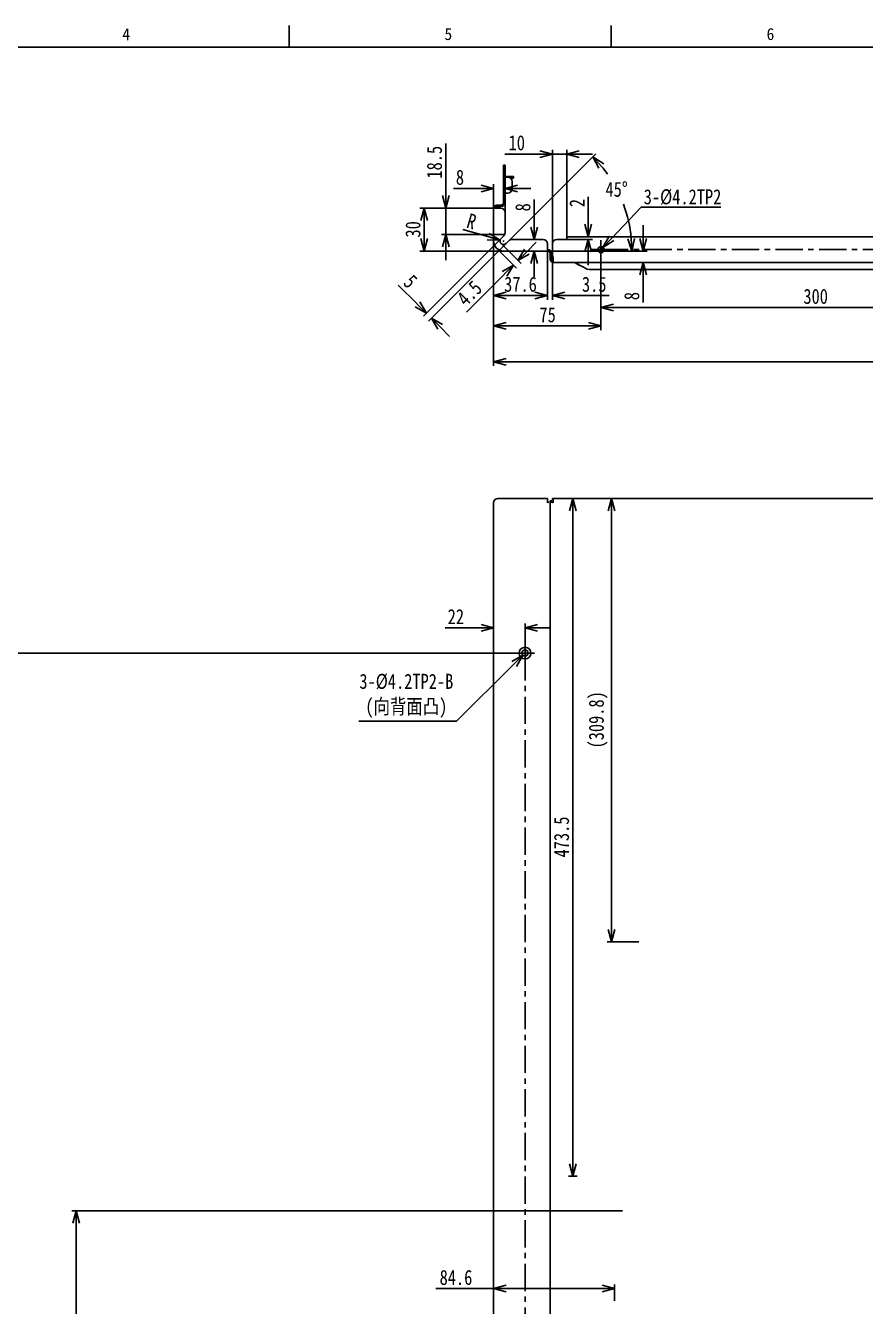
# Model space of a CAD drawing. Header units: millimetres. Extents: x -20 to 1169, y -20 to 821.
# Drawn here: x 213.1 to 408.7, y 507.7 to 806 of the extents above; entities that cross this region are included whole.
import ezdxf

# ---------------------------------------------------------------- set-up
doc = ezdxf.new("R2010")
doc.units = ezdxf.units.MM
doc.header["$LTSCALE"] = 0.2
doc.linetypes.add('CENTER', pattern=[50.8, 31.75, -6.35, 6.35, -6.35])
doc.layers.get('0').update_dxf_attribs({"color": 2})
for name, color, linetype in [('DRIVEN_DIMS', 7, 'Continuous'), ('H7A03856A_DXF_AXIS', 7, 'Continuous'), ('H7A03856A_DXF_CONTINUOUS_LINE', 7, 'Continuous'), ('H7A03856DIM', 7, 'Continuous')]:
    doc.layers.add(name, color=color, linetype=linetype)
doc.styles.add('HANKAKU', font='')
doc.styles.get("Standard").update_dxf_attribs({"font": '', "width": 0.8})
doc.styles.get('HANKAKU').set_extended_font_data('SimSun')
doc.styles.get('Standard').set_extended_font_data('SimSun')
doc.dimstyles.new('DIMSTYLE_1', dxfattribs={"dimtxt": 3.5, "dimasz": 3, "dimexe": 1, "dimexo": 0, "dimgap": 0.875, "dimtad": 1, "dimdec": 1, "dimlfac": 3, "dimdsep": 46, "dimtxsty": 'Standard', "dimblk": 'OPEN', "dimblk1": 'OPEN', "dimblk2": 'OPEN', "dimcen": 0.09, "dimadec": 0, "dimazin": 0, "dimtp": 0.1, "dimtm": 0.1, "dimtfac": 1, "dimtdec": 1, "dimtofl": 0, "dimtmove": 0, "dimatfit": 3, "dimldrblk": 'OPEN', "dimfxl": 1, "dimtolj": 1, "dimarcsym": 0})
doc.dimstyles.new('DIMSTYLE_10', dxfattribs={"dimtxt": 3.5, "dimasz": 3, "dimexe": 1, "dimexo": 0, "dimtad": 1, "dimdec": 1, "dimlfac": 3, "dimdsep": 46, "dimtxsty": 'Standard', "dimblk": 'OPEN', "dimblk1": 'OPEN', "dimblk2": 'OPEN', "dimcen": 0.09, "dimadec": 0, "dimazin": 0, "dimtp": 0.1, "dimtm": 0.1, "dimtfac": 1, "dimtdec": 1, "dimtofl": 0, "dimtmove": 0, "dimatfit": 3, "dimldrblk": 'OPEN', "dimfxl": 1, "dimtolj": 1, "dimarcsym": 0})
doc.dimstyles.new('DIMSTYLE_17', dxfattribs={"dimtxt": 3.5, "dimasz": 3, "dimexe": 1, "dimexo": 0, "dimgap": 0.875, "dimtad": 1, "dimdec": 3, "dimlfac": 3, "dimdsep": 46, "dimtxsty": 'Standard', "dimblk": 'OPEN', "dimblk1": 'OPEN', "dimblk2": 'OPEN', "dimcen": 0.09, "dimadec": 0, "dimazin": 0, "dimtp": 0.01, "dimtm": 0.01, "dimtfac": 1, "dimtdec": 3, "dimtofl": 0, "dimtmove": 0, "dimatfit": 3, "dimldrblk": 'OPEN', "dimfxl": 1, "dimtolj": 1, "dimarcsym": 0})
doc.dimstyles.new('DIMSTYLE_19', dxfattribs={"dimtxt": 3.5, "dimasz": 3, "dimexe": 1, "dimexo": 0, "dimtad": 1, "dimdec": 3, "dimlfac": 3, "dimdsep": 46, "dimtxsty": 'Standard', "dimblk": 'OPEN', "dimblk1": 'OPEN', "dimblk2": 'OPEN', "dimcen": 0.09, "dimadec": 0, "dimazin": 0, "dimtp": 0.01, "dimtm": 0.01, "dimtfac": 1, "dimtdec": 3, "dimtofl": 0, "dimtmove": 0, "dimatfit": 2, "dimldrblk": 'OPEN', "dimfxl": 1, "dimtolj": 1, "dimarcsym": 0})
doc.dimstyles.new('DIMSTYLE_2', dxfattribs={"dimtxt": 3.5, "dimasz": 3, "dimexe": 1, "dimexo": 0, "dimgap": 0.875, "dimtad": 1, "dimdec": 1, "dimlfac": 3, "dimdsep": 46, "dimtxsty": 'Standard', "dimblk": 'OPEN', "dimblk1": 'OPEN', "dimblk2": 'OPEN', "dimcen": 0.09, "dimadec": 0, "dimazin": 0, "dimtp": 1e-10, "dimtm": 1e-10, "dimtfac": 1, "dimtdec": 1, "dimtofl": 0, "dimtmove": 0, "dimatfit": 3, "dimldrblk": 'OPEN', "dimfxl": 1, "dimtolj": 1, "dimarcsym": 0})
doc.dimstyles.new('DIMSTYLE_23', dxfattribs={"dimtxt": 3.5, "dimasz": 3, "dimexe": 1, "dimexo": 0, "dimgap": 0.875, "dimtad": 1, "dimdec": 1, "dimlfac": 3, "dimdsep": 46, "dimtxsty": 'Standard', "dimblk": 'OPEN', "dimblk1": 'OPEN', "dimblk2": 'OPEN', "dimcen": 0.09, "dimadec": 0, "dimazin": 0, "dimtol": 1, "dimtp": 0.5, "dimtm": 0.5, "dimtfac": 1, "dimtdec": 1, "dimtofl": 0, "dimtmove": 0, "dimatfit": 3, "dimldrblk": 'OPEN', "dimfxl": 1, "dimtolj": 1, "dimarcsym": 0})
doc.dimstyles.new('DIMSTYLE_25', dxfattribs={"dimtxt": 3.5, "dimasz": 3, "dimexe": 1, "dimexo": 0, "dimgap": 1.75, "dimtad": 0, "dimtih": 1, "dimtoh": 1, "dimdec": 1, "dimlfac": 3, "dimdsep": 46, "dimtxsty": 'Standard', "dimblk": 'OPEN', "dimblk1": 'OPEN', "dimblk2": 'OPEN', "dimcen": 0.09, "dimadec": 0, "dimazin": 0, "dimtp": 0.5, "dimtm": 0.5, "dimtfac": 1, "dimtdec": 1, "dimtofl": 0, "dimtmove": 0, "dimatfit": 3, "dimldrblk": 'OPEN', "dimfxl": 1, "dimtolj": 1, "dimarcsym": 0})
doc.dimstyles.new('DIMSTYLE_4', dxfattribs={"dimtxt": 3.5, "dimasz": 3, "dimexe": 1, "dimexo": 0, "dimtad": 1, "dimdec": 1, "dimlfac": 3, "dimdsep": 46, "dimtxsty": 'Standard', "dimblk": 'OPEN', "dimblk1": 'OPEN', "dimblk2": 'OPEN', "dimcen": 0.09, "dimadec": 0, "dimazin": 0, "dimtp": 0.1, "dimtm": 0.1, "dimtfac": 1, "dimtdec": 1, "dimtofl": 0, "dimtmove": 0, "dimatfit": 2, "dimldrblk": 'OPEN', "dimfxl": 1, "dimtolj": 1, "dimarcsym": 0})
doc.dimstyles.new('DIMSTYLE_5', dxfattribs={"dimtxt": 3.5, "dimasz": 3, "dimexe": 1, "dimexo": 0, "dimgap": 0.875, "dimtad": 1, "dimdec": 1, "dimlfac": 3, "dimdsep": 46, "dimtxsty": 'Standard', "dimblk": 'OPEN', "dimblk1": 'OPEN', "dimblk2": 'OPEN', "dimcen": 0.09, "dimadec": 0, "dimazin": 0, "dimtp": 0.01, "dimtm": 0.01, "dimtfac": 1, "dimtdec": 1, "dimtofl": 0, "dimtmove": 0, "dimatfit": 3, "dimldrblk": 'OPEN', "dimfxl": 1, "dimtolj": 1, "dimarcsym": 0})

# ---------------------------------------------------------------- blocks, each defined once
blk = doc.blocks.new('_OPEN')
at = {"color": 0}
for p, q in [((0, 0), (-1, 0)), ((-0.966, 0.259), (0, 0)), ((0, 0), (-0.966, -0.259))]:
    blk.add_line(p, q, dxfattribs=at)
blk = doc.blocks.new('*D40')
at = {"layer": 'Defpoints', "color": 0, "transparency": 16777216}
for p in [(189.17, 659.85), (327.23, 659.85), (327.23, 423.35)]:
    blk.add_point(p, dxfattribs=at)
at = {"layer": 'H7A03856DIM', "color": 0, "lineweight": -2, "transparency": 16777216}
for p, q in [((327.23, 659.85), (188.17, 659.85)), ((189.17, 426.35), (189.17, 656.85)), ((327.23, 423.35), (188.17, 423.35))]:
    blk.add_line(p, q, dxfattribs=at)
at = {"layer": 'H7A03856DIM', "color": 0, "lineweight": -2, "transparency": 16777216, "xscale": 3, "yscale": 3, "zscale": 3}
for p, rotation in [((189.17, 659.85), 90), ((189.17, 423.35), 270)]:
    blk.add_blockref('_OPEN', p, dxfattribs=dict(at, rotation=rotation))
at = {"layer": 'H7A03856DIM', "color": 0, "transparency": 16777216, "insert": (184.54, 541.6), "char_height": 3.5, "attachment_point": 2, "rotation": 90}
blk.add_mtext('\\A1;709.5%%P0.5', dxfattribs=at)
blk = doc.blocks.new('*D43')
at = {"layer": 'Defpoints', "color": 0, "transparency": 16777216}
for p in [(322.09, 694.85), (322.09, 665.72), (329.43, 662.05)]:
    blk.add_point(p, dxfattribs=at)
at = {"layer": 'H7A03856DIM', "color": 0, "lineweight": -2, "transparency": 16777216}
for p, q in [((322.09, 694.85), (322.09, 664.72)), ((319.09, 665.72), (310.81, 665.72)), ((329.43, 662.05), (329.43, 666.72)), ((332.43, 665.72), (335.43, 665.72))]:
    blk.add_line(p, q, dxfattribs=at)
at = {"layer": 'H7A03856DIM', "color": 0, "lineweight": -2, "transparency": 16777216, "xscale": 3, "yscale": 3, "zscale": 3}
blk.add_blockref('_OPEN', (322.09, 665.72), dxfattribs=at)
at = {"layer": 'H7A03856DIM', "color": 0, "lineweight": -2, "transparency": 16777216, "xscale": 3, "yscale": 3, "zscale": 3, "rotation": 180}
blk.add_blockref('_OPEN', (329.43, 665.72), dxfattribs=at)
at = {"layer": 'H7A03856DIM', "color": 0, "transparency": 16777216, "insert": (315.22, 670.1), "char_height": 3.5, "attachment_point": 3}
blk.add_mtext('\\A1;22', dxfattribs=at)
blk = doc.blocks.new('*D48')
at = {"layer": 'Defpoints', "color": 0, "transparency": 16777216}
for p in [(328.93, 659.35), (329.92, 660.34)]:
    blk.add_point(p, dxfattribs=at)
at = {"layer": 'H7A03856DIM', "color": 0, "lineweight": -2, "transparency": 16777216}
for p, q in [((329.34, 659.85), (329.52, 659.85)), ((329.43, 659.76), (329.43, 659.94)), ((326.8, 657.24), (313.43, 643.97)), ((313.43, 643.97), (290.75, 643.97))]:
    blk.add_line(p, q, dxfattribs=at)
at = {"layer": 'H7A03856DIM', "color": 0, "lineweight": -2, "transparency": 16777216, "xscale": 3, "yscale": 3, "zscale": 3, "rotation": 44.77973086409012}
blk.add_blockref('_OPEN', (328.93, 659.35), dxfattribs=at)
at = {"layer": 'H7A03856DIM', "color": 0, "transparency": 16777216, "insert": (301.78, 655.02), "char_height": 3.5, "attachment_point": 2}
blk.add_mtext('\\A1;3-%%c4.2TP2-B\\P(向背面凸)', dxfattribs=at)
blk = doc.blocks.new('*D87')
at = {"layer": 'Defpoints', "color": 0, "transparency": 16777216}
for p in [(347.09, 751.63), (447.09, 751.63), (347.09, 740.32)]:
    blk.add_point(p, dxfattribs=at)
at = {"layer": 'H7A03856DIM', "color": 0, "lineweight": -2, "transparency": 16777216}
for p, q in [((347.09, 751.63), (347.09, 739.32)), ((447.09, 751.63), (447.09, 739.32)), ((444.09, 740.32), (350.09, 740.32))]:
    blk.add_line(p, q, dxfattribs=at)
at = {"layer": 'H7A03856DIM', "color": 0, "lineweight": -2, "transparency": 16777216, "xscale": 3, "yscale": 3, "zscale": 3, "rotation": 180}
blk.add_blockref('_OPEN', (347.09, 740.32), dxfattribs=at)
at = {"layer": 'H7A03856DIM', "color": 0, "lineweight": -2, "transparency": 16777216, "xscale": 3, "yscale": 3, "zscale": 3}
blk.add_blockref('_OPEN', (447.09, 740.32), dxfattribs=at)
at = {"layer": 'H7A03856DIM', "color": 0, "transparency": 16777216, "insert": (397.09, 744.69), "char_height": 3.5, "attachment_point": 2}
blk.add_mtext('\\A1;300', dxfattribs=at)
blk = doc.blocks.new('*D88')
at = {"layer": 'Defpoints', "color": 0, "transparency": 16777216}
for p in [(322.09, 757.08), (347.09, 751.63), (347.09, 736.04)]:
    blk.add_point(p, dxfattribs=at)
at = {"layer": 'H7A03856DIM', "color": 0, "lineweight": -2, "transparency": 16777216}
for p, q in [((322.09, 757.08), (322.09, 735.04)), ((347.09, 751.63), (347.09, 735.04)), ((325.09, 736.04), (344.09, 736.04))]:
    blk.add_line(p, q, dxfattribs=at)
at = {"layer": 'H7A03856DIM', "color": 0, "lineweight": -2, "transparency": 16777216, "xscale": 3, "yscale": 3, "zscale": 3, "rotation": 180}
blk.add_blockref('_OPEN', (322.09, 736.04), dxfattribs=at)
at = {"layer": 'H7A03856DIM', "color": 0, "lineweight": -2, "transparency": 16777216, "xscale": 3, "yscale": 3, "zscale": 3}
blk.add_blockref('_OPEN', (347.09, 736.04), dxfattribs=at)
at = {"layer": 'H7A03856DIM', "color": 0, "transparency": 16777216, "insert": (334.68, 740.41), "char_height": 3.5, "attachment_point": 2}
blk.add_mtext('\\A1;75', dxfattribs=at)
blk = doc.blocks.new('*D153')
at = {"layer": 'Defpoints', "color": 0, "transparency": 16777216}
for p in [(322.09, 768.05), (322.09, 762.42), (324.76, 762.5)]:
    blk.add_point(p, dxfattribs=at)
at = {"layer": 'H7A03856DIM', "color": 0, "lineweight": -2, "transparency": 16777216}
for p, q in [((319.09, 768.05), (312.76, 768.05)), ((322.09, 762.42), (322.09, 769.05)), ((324.76, 762.5), (324.76, 769.05)), ((327.76, 768.05), (330.76, 768.05))]:
    blk.add_line(p, q, dxfattribs=at)
at = {"layer": 'H7A03856DIM', "color": 0, "lineweight": -2, "transparency": 16777216, "xscale": 3, "yscale": 3, "zscale": 3}
blk.add_blockref('_OPEN', (322.09, 768.05), dxfattribs=at)
at = {"layer": 'H7A03856DIM', "color": 0, "lineweight": -2, "transparency": 16777216, "xscale": 3, "yscale": 3, "zscale": 3, "rotation": 180}
blk.add_blockref('_OPEN', (324.76, 768.05), dxfattribs=at)
at = {"layer": 'H7A03856DIM', "color": 0, "transparency": 16777216, "insert": (315.22, 772.42), "char_height": 3.5, "attachment_point": 3}
blk.add_mtext('\\A1;8', dxfattribs=at)
blk = doc.blocks.new('*D154')
at = {"layer": 'Defpoints', "color": 0, "transparency": 16777216}
for p in [(323.62, 756.06), (324.43, 755.83)]:
    blk.add_point(p, dxfattribs=at)
at = {"layer": 'H7A03856DIM', "color": 0, "lineweight": -2, "transparency": 16777216}
for p, q in [((314.93, 758.53), (320.74, 756.88)), ((324.34, 755.83), (324.52, 755.83)), ((324.43, 755.74), (324.43, 755.92))]:
    blk.add_line(p, q, dxfattribs=at)
at = {"layer": 'H7A03856DIM', "color": 0, "lineweight": -2, "transparency": 16777216, "xscale": 3, "yscale": 3, "zscale": 3, "rotation": 344.1373795489608}
blk.add_blockref('_OPEN', (323.62, 756.06), dxfattribs=at)
at = {"layer": 'H7A03856DIM', "color": 0, "transparency": 16777216, "insert": (318.38, 761.84), "char_height": 3.5, "attachment_point": 3, "rotation": 344.1374}
blk.add_mtext('\\A1;R', dxfattribs=at)
blk = doc.blocks.new('*D155')
at = {"layer": 'Defpoints', "color": 0, "transparency": 16777216}
for p in [(323.84, 756.42), (325.02, 755.24), (307.63, 737.86)]:
    blk.add_point(p, dxfattribs=at)
at = {"layer": 'H7A03856DIM', "color": 0, "lineweight": -2, "transparency": 16777216}
for p, q in [((323.84, 756.42), (305.74, 738.33)), ((325.02, 755.24), (306.92, 737.15)), ((304.33, 741.16), (299.9, 745.58)), ((309.75, 735.73), (311.87, 733.61))]:
    blk.add_line(p, q, dxfattribs=at)
at = {"layer": 'H7A03856DIM', "color": 0, "lineweight": -2, "transparency": 16777216, "xscale": 3, "yscale": 3, "zscale": 3}
for p, rotation in [((306.45, 739.03), 315.0000000003974), ((307.63, 737.86), 135.0000000003974)]:
    blk.add_blockref('_OPEN', p, dxfattribs=dict(at, rotation=rotation))
at = {"layer": 'H7A03856DIM', "color": 0, "transparency": 16777216, "insert": (304.68, 746.99), "char_height": 3.5, "attachment_point": 3, "rotation": 315}
blk.add_mtext('\\A1;5', dxfattribs=at)
blk = doc.blocks.new('*D156')
at = {"layer": 'Defpoints', "color": 0, "transparency": 16777216}
for p in [(333.63, 756.17), (331.53, 753.5), (334.63, 753.5)]:
    blk.add_point(p, dxfattribs=at)
at = {"layer": 'H7A03856DIM', "color": 0, "lineweight": -2, "transparency": 16777216}
for p, q in [((331.53, 759.17), (331.53, 765.5)), ((333.63, 756.17), (330.53, 756.17)), ((334.63, 753.5), (330.53, 753.5)), ((331.53, 750.5), (331.53, 747.5))]:
    blk.add_line(p, q, dxfattribs=at)
at = {"layer": 'H7A03856DIM', "color": 0, "lineweight": -2, "transparency": 16777216, "xscale": 3, "yscale": 3, "zscale": 3}
for p, rotation in [((331.53, 756.17), 270), ((331.53, 753.5), 90)]:
    blk.add_blockref('_OPEN', p, dxfattribs=dict(at, rotation=rotation))
at = {"layer": 'H7A03856DIM', "color": 0, "transparency": 16777216, "insert": (327.15, 764.63), "char_height": 3.5, "attachment_point": 3, "rotation": 90}
blk.add_mtext('\\A1;8', dxfattribs=at)
blk = doc.blocks.new('*D223')
at = {"layer": 'Defpoints', "color": 0, "transparency": 16777216}
for p in [(335.96, 695.85), (349.57, 592.58), (355.9, 592.58)]:
    blk.add_point(p, dxfattribs=at)
at = {"layer": 'H7A03856DIM', "color": 0, "lineweight": -2, "transparency": 16777216}
for p, q in [((335.96, 695.85), (350.57, 695.85)), ((349.57, 692.85), (349.57, 595.58)), ((355.9, 592.58), (348.57, 592.58))]:
    blk.add_line(p, q, dxfattribs=at)
at = {"layer": 'H7A03856DIM', "color": 0, "lineweight": -2, "transparency": 16777216, "xscale": 3, "yscale": 3, "zscale": 3}
for p, rotation in [((349.57, 695.85), 90), ((349.57, 592.58), 270)]:
    blk.add_blockref('_OPEN', p, dxfattribs=dict(at, rotation=rotation))
at = {"layer": 'H7A03856DIM', "color": 0, "transparency": 16777216, "insert": (344.26, 644.3), "char_height": 3.5, "attachment_point": 2, "rotation": 90}
blk.add_mtext('\\A1;(309.8)', dxfattribs=at)
blk = doc.blocks.new('*D224')
at = {"layer": 'Defpoints', "color": 0, "transparency": 16777216}
for p in [(335.96, 695.85), (339.52, 538), (340.52, 538)]:
    blk.add_point(p, dxfattribs=at)
at = {"layer": 'H7A03856DIM', "color": 0, "lineweight": -2, "transparency": 16777216}
for p, q in [((335.96, 695.85), (341.52, 695.85)), ((340.52, 692.85), (340.52, 541)), ((339.52, 538), (341.52, 538))]:
    blk.add_line(p, q, dxfattribs=at)
at = {"layer": 'H7A03856DIM', "color": 0, "lineweight": -2, "transparency": 16777216, "xscale": 3, "yscale": 3, "zscale": 3}
for p, rotation in [((340.52, 695.85), 90), ((340.52, 538), 270)]:
    blk.add_blockref('_OPEN', p, dxfattribs=dict(at, rotation=rotation))
at = {"layer": 'H7A03856DIM', "color": 0, "transparency": 16777216, "insert": (336.15, 617.01), "char_height": 3.5, "attachment_point": 2, "rotation": 90}
blk.add_mtext('\\A1;473.5', dxfattribs=at)
blk = doc.blocks.new('*D268')
at = {"layer": 'Defpoints', "color": 0, "transparency": 16777216}
for p in [(224.93, 529.95), (352.15, 529.95), (324.43, 121.51)]:
    blk.add_point(p, dxfattribs=at)
at = {"layer": 'H7A03856DIM', "color": 0, "lineweight": -2, "transparency": 16777216}
for p, q in [((352.15, 529.95), (223.93, 529.95)), ((224.93, 124.51), (224.93, 526.95)), ((324.43, 121.51), (223.93, 121.51))]:
    blk.add_line(p, q, dxfattribs=at)
at = {"layer": 'H7A03856DIM', "color": 0, "lineweight": -2, "transparency": 16777216, "xscale": 3, "yscale": 3, "zscale": 3}
for p, rotation in [((224.93, 529.95), 90), ((224.93, 121.51), 270)]:
    blk.add_blockref('_OPEN', p, dxfattribs=dict(at, rotation=rotation))
at = {"layer": 'H7A03856DIM', "color": 0, "transparency": 16777216, "insert": (219.62, 326.17), "char_height": 3.5, "attachment_point": 2, "rotation": 90}
blk.add_mtext('\\A1;(1225.3)', dxfattribs=at)
blk = doc.blocks.new('*D270')
at = {"layer": 'Defpoints', "color": 0, "transparency": 16777216}
for p in [(322.09, 694.85), (322.09, 511.81), (350.29, 509.01)]:
    blk.add_point(p, dxfattribs=at)
at = {"layer": 'H7A03856DIM', "color": 0, "lineweight": -2, "transparency": 16777216}
for p, q in [((322.09, 694.85), (322.09, 510.81)), ((322.09, 511.81), (308.68, 511.81)), ((347.29, 511.81), (325.09, 511.81)), ((350.29, 509.01), (350.29, 512.81))]:
    blk.add_line(p, q, dxfattribs=at)
at = {"layer": 'H7A03856DIM', "color": 0, "lineweight": -2, "transparency": 16777216, "xscale": 3, "yscale": 3, "zscale": 3, "rotation": 180}
blk.add_blockref('_OPEN', (322.09, 511.81), dxfattribs=at)
at = {"layer": 'H7A03856DIM', "color": 0, "lineweight": -2, "transparency": 16777216, "xscale": 3, "yscale": 3, "zscale": 3}
blk.add_blockref('_OPEN', (350.29, 511.81), dxfattribs=at)
at = {"layer": 'H7A03856DIM', "color": 0, "transparency": 16777216, "insert": (317.15, 516.18), "char_height": 3.5, "attachment_point": 3}
blk.add_mtext('\\A1;84.6', dxfattribs=at)
blk = doc.blocks.new('*D289')
at = {"layer": 'Defpoints', "color": 0, "transparency": 16777216}
for p in [(346.61, 753.32), (347.57, 754.34)]:
    blk.add_point(p, dxfattribs=at)
at = {"layer": 'H7A03856DIM', "color": 0, "lineweight": -2, "transparency": 16777216}
for p, q in [((349.63, 756.53), (356.43, 763.75)), ((356.43, 763.75), (375.02, 763.75)), ((347, 753.83), (347.18, 753.83)), ((347.09, 753.74), (347.09, 753.92))]:
    blk.add_line(p, q, dxfattribs=at)
at = {"layer": 'H7A03856DIM', "color": 0, "lineweight": -2, "transparency": 16777216, "xscale": 3, "yscale": 3, "zscale": 3, "rotation": 226.7201793729571}
blk.add_blockref('_OPEN', (347.57, 754.34), dxfattribs=at)
at = {"layer": 'H7A03856DIM', "color": 0, "transparency": 16777216, "insert": (357.06, 767.88), "char_height": 3.5, "attachment_point": 1}
blk.add_mtext('\\A1;3-%%c4.2TP2', dxfattribs=at)
blk = doc.blocks.new('*D308')
at = {"layer": 'Defpoints', "color": 0, "transparency": 16777216}
for p in [(322.09, 757.08), (573.76, 755.83), (573.76, 727.72)]:
    blk.add_point(p, dxfattribs=at)
at = {"layer": 'H7A03856DIM', "color": 0, "lineweight": -2, "transparency": 16777216}
for p, q in [((322.09, 757.08), (322.09, 726.72)), ((573.76, 755.83), (573.76, 726.72)), ((325.09, 727.72), (570.76, 727.72))]:
    blk.add_line(p, q, dxfattribs=at)
at = {"layer": 'H7A03856DIM', "color": 0, "lineweight": -2, "transparency": 16777216, "xscale": 3, "yscale": 3, "zscale": 3, "rotation": 180}
blk.add_blockref('_OPEN', (322.09, 727.72), dxfattribs=at)
at = {"layer": 'H7A03856DIM', "color": 0, "lineweight": -2, "transparency": 16777216, "xscale": 3, "yscale": 3, "zscale": 3}
blk.add_blockref('_OPEN', (573.76, 727.72), dxfattribs=at)
at = {"layer": 'H7A03856DIM', "color": 0, "transparency": 16777216, "insert": (447.93, 732.35), "char_height": 3.5, "attachment_point": 2}
blk.add_mtext('\\A1;755±0.5', dxfattribs=at)
blk = doc.blocks.new('*D311')
at = {"layer": 'Defpoints', "color": 0, "transparency": 16777216}
for p in [(305.93, 763.5), (323.09, 763.5), (324.43, 753.5)]:
    blk.add_point(p, dxfattribs=at)
at = {"layer": 'H7A03856DIM', "color": 0, "lineweight": -2, "transparency": 16777216}
for p, q in [((323.09, 763.5), (304.93, 763.5)), ((305.93, 756.5), (305.93, 760.5)), ((324.43, 753.5), (304.93, 753.5))]:
    blk.add_line(p, q, dxfattribs=at)
at = {"layer": 'H7A03856DIM', "color": 0, "lineweight": -2, "transparency": 16777216, "xscale": 3, "yscale": 3, "zscale": 3}
for p, rotation in [((305.93, 763.5), 90), ((305.93, 753.5), 270)]:
    blk.add_blockref('_OPEN', p, dxfattribs=dict(at, rotation=rotation))
at = {"layer": 'H7A03856DIM', "color": 0, "transparency": 16777216, "insert": (301.56, 760.45), "char_height": 3.5, "attachment_point": 3, "rotation": 90}
blk.add_mtext('\\A1;30', dxfattribs=at)
blk = doc.blocks.new('*D312')
at = {"layer": 'Defpoints', "color": 0, "transparency": 16777216}
for p in [(323.09, 763.5), (310.94, 757.34), (324.76, 757.34)]:
    blk.add_point(p, dxfattribs=at)
at = {"layer": 'H7A03856DIM', "color": 0, "lineweight": -2, "transparency": 16777216}
for p, q in [((310.94, 766.5), (310.94, 778.51)), ((323.09, 763.5), (309.94, 763.5)), ((310.94, 757.34), (310.94, 763.5)), ((324.76, 757.34), (309.94, 757.34)), ((310.94, 754.34), (310.94, 751.34))]:
    blk.add_line(p, q, dxfattribs=at)
at = {"layer": 'H7A03856DIM', "color": 0, "lineweight": -2, "transparency": 16777216, "xscale": 3, "yscale": 3, "zscale": 3}
for p, rotation in [((310.94, 763.5), 270), ((310.94, 757.34), 90)]:
    blk.add_blockref('_OPEN', p, dxfattribs=dict(at, rotation=rotation))
at = {"layer": 'H7A03856DIM', "color": 0, "transparency": 16777216, "insert": (306.56, 770.37), "char_height": 3.5, "attachment_point": 1, "rotation": 90}
blk.add_mtext('\\A1;18.5', dxfattribs=at)
blk = doc.blocks.new('*D313')
at = {"layer": 'Defpoints', "color": 0, "transparency": 16777216}
for p in [(323.84, 755.24), (322.78, 754.18), (326.72, 750.24)]:
    blk.add_point(p, dxfattribs=at)
at = {"layer": 'H7A03856DIM', "color": 0, "lineweight": -2, "transparency": 16777216}
for p, q in [((323.84, 755.24), (328.49, 750.59)), ((329.9, 753.42), (332.02, 755.54)), ((322.78, 754.18), (327.43, 749.53)), ((324.6, 748.12), (315.76, 739.28))]:
    blk.add_line(p, q, dxfattribs=at)
at = {"layer": 'H7A03856DIM', "color": 0, "lineweight": -2, "transparency": 16777216, "xscale": 3, "yscale": 3, "zscale": 3}
for p, rotation in [((327.78, 751.3), 225.0000000000065), ((326.72, 750.24), 45.00000000000652)]:
    blk.add_blockref('_OPEN', p, dxfattribs=dict(at, rotation=rotation))
at = {"layer": 'H7A03856DIM', "color": 0, "transparency": 16777216, "insert": (317.23, 746.94), "char_height": 3.5, "attachment_point": 3, "rotation": 45}
blk.add_mtext('\\A1;4.5', dxfattribs=at)
blk = doc.blocks.new('*D314')
at = {"layer": 'Defpoints', "color": 0, "transparency": 16777216}
for p in [(353.24, 761.53), (325.43, 755.65), (325.65, 755.87), (334.32, 753.5), (334.63, 753.5)]:
    blk.add_point(p, dxfattribs=at)
at = {"layer": 'H7A03856DIM', "color": 0, "lineweight": -2, "transparency": 16777216}
for p, q in [((325.65, 755.87), (345.92, 776.15)), ((334.63, 753.5), (355.3, 753.5))]:
    blk.add_line(p, q, dxfattribs=at)
for start, end in [(35.189, 39.4578), (5.5422, 20.5278)]:
    blk.add_arc((323.27, 753.5), 31.03, start, end, dxfattribs=at)
at = {"layer": 'H7A03856DIM', "color": 0, "lineweight": -2, "transparency": 16777216, "xscale": 3, "yscale": 3, "zscale": 3}
for p, rotation in [((345.21, 775.44), 132.2289072353119), ((354.3, 753.5), 272.7710927647107)]:
    blk.add_blockref('_OPEN', p, dxfattribs=dict(at, rotation=rotation))
at = {"layer": 'H7A03856DIM', "color": 0, "transparency": 16777216, "insert": (350.76, 769.63), "char_height": 3.5, "attachment_point": 2}
blk.add_mtext('\\A1;45°', dxfattribs=at)
blk = doc.blocks.new('*D315')
at = {"layer": 'Defpoints', "color": 0, "transparency": 16777216}
for p in [(322.09, 757.08), (334.63, 754.5), (334.63, 743.13)]:
    blk.add_point(p, dxfattribs=at)
at = {"layer": 'H7A03856DIM', "color": 0, "lineweight": -2, "transparency": 16777216}
for p, q in [((322.09, 757.08), (322.09, 742.13)), ((334.63, 754.5), (334.63, 742.13)), ((325.09, 743.13), (331.63, 743.13))]:
    blk.add_line(p, q, dxfattribs=at)
at = {"layer": 'H7A03856DIM', "color": 0, "lineweight": -2, "transparency": 16777216, "xscale": 3, "yscale": 3, "zscale": 3, "rotation": 180}
blk.add_blockref('_OPEN', (322.09, 743.13), dxfattribs=at)
at = {"layer": 'H7A03856DIM', "color": 0, "lineweight": -2, "transparency": 16777216, "xscale": 3, "yscale": 3, "zscale": 3}
blk.add_blockref('_OPEN', (334.63, 743.13), dxfattribs=at)
at = {"layer": 'H7A03856DIM', "color": 0, "transparency": 16777216, "insert": (328.36, 747.51), "char_height": 3.5, "attachment_point": 2}
blk.add_mtext('\\A1;37.6', dxfattribs=at)
blk = doc.blocks.new('*D316')
at = {"layer": 'Defpoints', "color": 0, "transparency": 16777216}
for p in [(334.63, 754.5), (335.79, 752.5), (334.63, 743.13)]:
    blk.add_point(p, dxfattribs=at)
at = {"layer": 'H7A03856DIM', "color": 0, "lineweight": -2, "transparency": 16777216}
for p, q in [((334.63, 754.5), (334.63, 742.13)), ((335.79, 752.5), (335.79, 742.13)), ((331.63, 743.13), (328.63, 743.13)), ((338.79, 743.13), (349.03, 743.13))]:
    blk.add_line(p, q, dxfattribs=at)
at = {"layer": 'H7A03856DIM', "color": 0, "lineweight": -2, "transparency": 16777216, "xscale": 3, "yscale": 3, "zscale": 3}
blk.add_blockref('_OPEN', (334.63, 743.13), dxfattribs=at)
at = {"layer": 'H7A03856DIM', "color": 0, "lineweight": -2, "transparency": 16777216, "xscale": 3, "yscale": 3, "zscale": 3, "rotation": 180}
blk.add_blockref('_OPEN', (335.79, 743.13), dxfattribs=at)
at = {"layer": 'H7A03856DIM', "color": 0, "transparency": 16777216, "insert": (342.67, 747.5), "char_height": 3.5, "attachment_point": 1}
blk.add_mtext('\\A1;3.5', dxfattribs=at)
blk = doc.blocks.new('*D317')
at = {"layer": 'Defpoints', "color": 0, "transparency": 16777216}
for p in [(339.13, 756.17), (340.13, 756.83), (344.14, 756.83)]:
    blk.add_point(p, dxfattribs=at)
at = {"layer": 'H7A03856DIM', "color": 0, "lineweight": -2, "transparency": 16777216}
for p, q in [((344.14, 759.83), (344.14, 766.12)), ((339.13, 756.17), (345.14, 756.17)), ((340.13, 756.83), (345.14, 756.83)), ((344.14, 753.17), (344.14, 750.17))]:
    blk.add_line(p, q, dxfattribs=at)
at = {"layer": 'H7A03856DIM', "color": 0, "lineweight": -2, "transparency": 16777216, "xscale": 3, "yscale": 3, "zscale": 3}
for p, rotation in [((344.14, 756.83), 270), ((344.14, 756.17), 90)]:
    blk.add_blockref('_OPEN', p, dxfattribs=dict(at, rotation=rotation))
at = {"layer": 'H7A03856DIM', "color": 0, "transparency": 16777216, "insert": (339.77, 763.71), "char_height": 3.5, "attachment_point": 1, "rotation": 90}
blk.add_mtext('\\A1;2', dxfattribs=at)
blk = doc.blocks.new('*D318')
at = {"layer": 'Defpoints', "color": 0, "transparency": 16777216}
for p in [(334.63, 753.5), (345.76, 750.83), (356.89, 750.83)]:
    blk.add_point(p, dxfattribs=at)
at = {"layer": 'H7A03856DIM', "color": 0, "lineweight": -2, "transparency": 16777216}
for p, q in [((356.89, 756.5), (356.89, 759.5)), ((334.63, 753.5), (357.89, 753.5)), ((345.76, 750.83), (357.89, 750.83)), ((356.89, 747.83), (356.89, 741.5))]:
    blk.add_line(p, q, dxfattribs=at)
at = {"layer": 'H7A03856DIM', "color": 0, "lineweight": -2, "transparency": 16777216, "xscale": 3, "yscale": 3, "zscale": 3}
for p, rotation in [((356.89, 753.5), 270), ((356.89, 750.83), 90)]:
    blk.add_blockref('_OPEN', p, dxfattribs=dict(at, rotation=rotation))
at = {"layer": 'H7A03856DIM', "color": 0, "transparency": 16777216, "insert": (352.51, 743.96), "char_height": 3.5, "attachment_point": 3, "rotation": 90}
blk.add_mtext('\\A1;8', dxfattribs=at)
blk = doc.blocks.new('*D319')
at = {"layer": 'Defpoints', "color": 0, "transparency": 16777216}
for p in [(339.13, 776.09), (335.79, 755.17), (339.13, 756.5)]:
    blk.add_point(p, dxfattribs=at)
at = {"layer": 'H7A03856DIM', "color": 0, "lineweight": -2, "transparency": 16777216}
for p, q in [((332.79, 776.09), (324.71, 776.09)), ((335.79, 755.17), (335.79, 777.09)), ((339.13, 776.09), (335.79, 776.09)), ((339.13, 756.5), (339.13, 777.09)), ((342.13, 776.09), (345.13, 776.09))]:
    blk.add_line(p, q, dxfattribs=at)
at = {"layer": 'H7A03856DIM', "color": 0, "lineweight": -2, "transparency": 16777216, "xscale": 3, "yscale": 3, "zscale": 3}
blk.add_blockref('_OPEN', (335.79, 776.09), dxfattribs=at)
at = {"layer": 'H7A03856DIM', "color": 0, "lineweight": -2, "transparency": 16777216, "xscale": 3, "yscale": 3, "zscale": 3, "rotation": 180}
blk.add_blockref('_OPEN', (339.13, 776.09), dxfattribs=at)
at = {"layer": 'H7A03856DIM', "color": 0, "transparency": 16777216, "insert": (325.59, 780.46), "char_height": 3.5, "attachment_point": 1}
blk.add_mtext('\\A1;10', dxfattribs=at)

msp = doc.modelspace()

# ---------------------------------------------------------------- linework, layer by layer
at = {"color": 2}
for p, q in [((274.493, 801), (274.493, 806)), ((349.495, 801), (349.495, 806))]:
    msp.add_line(p, q, dxfattribs=at)
at = {"color": 114}
msp.add_line((1149, 801), (0, 801), dxfattribs=at)
at = {"layer": 'DRIVEN_DIMS', "color": 4}
msp.add_arc((324.42625, 755.83311), 0.83333, 164.1373795, 180, dxfattribs=at)
at = {"layer": 'H7A03856A_DXF_AXIS', "color": 7, "linetype": 'CENTER'}
for p, q in [((347.09291, 753.83311), (347.09291, 756.03311)), ((347.09291, 753.83311), (344.89291, 753.83311)), ((347.09291, 753.83311), (347.09291, 751.63311)), ((347.09291, 753.83311), (444.89291, 753.83311)), ((329.42625, 659.84622), (327.22625, 659.84622)), ((329.42625, 659.84622), (329.42625, 662.04622)), ((329.42625, 659.84622), (329.42625, 183.48641)), ((329.42625, 659.84622), (331.62625, 659.84622))]:
    msp.add_line(p, q, dxfattribs=at)
at = {"layer": 'H7A03856A_DXF_CONTINUOUS_LINE', "color": 2}
for p, q in [((324.42625, 773.49978), (324.42625, 764.83311)), ((324.75958, 773.49978), (324.42625, 773.49978)), ((324.75958, 764.83311), (324.75958, 773.49978)), ((324.85083, 770.66645), (325.42625, 770.66645)), ((325.25958, 770.86645), (325.09291, 770.86645)), ((325.25958, 770.66645), (325.25958, 770.86295)), ((326.75958, 770.83311), (325.42625, 770.83311)), ((325.95894, 770.49978), (326.75958, 770.49978)), ((326.75958, 770.49978), (326.75958, 770.83311)), ((324.85083, 766.99978), (325.42625, 766.99978)), ((326.42625, 769.66645), (326.42625, 767.99978)), ((323.75958, 764.16645), (322.75958, 764.16645)), ((323.75958, 763.83311), (322.75958, 763.83311)), ((322.09291, 755.83311), (322.09291, 763.49978)), ((322.09291, 763.49978), (323.75958, 763.49978)), ((324.75958, 757.75917), (324.75958, 762.49978)), ((324.46669, 757.05207), (323.83699, 756.42237)), ((325.0155, 755.24386), (325.6452, 755.87355)), ((333.62625, 756.16645), (326.35231, 756.16645)), ((334.62625, 753.49978), (334.62625, 755.16645)), ((335.79291, 755.16645), (335.79291, 752.49978)), ((336.79291, 756.16645), (339.12625, 756.16645)), ((339.12625, 756.83311), (339.12625, 756.16645)), ((565.09291, 756.83311), (339.12625, 756.83311)), ((334.62625, 753.49978), (324.42625, 753.49978)), ((335.29291, 751.49978), (335.29291, 752.83311)), ((335.29291, 752.83311), (335.62625, 752.83311)), ((335.62625, 751.49978), (335.62625, 752.83311)), ((335.79291, 752.49978), (335.95958, 751.83311)), ((335.95958, 750.83311), (335.95958, 751.83311)), ((346.75958, 753.83311), (346.75958, 753.24142)), ((347.09291, 753.83311), (346.75958, 753.83311)), ((347.09291, 753.12601), (347.09291, 753.79904)), ((335.29291, 751.49978), (335.62625, 751.49978)), ((568.75958, 750.83311), (335.95958, 750.83311)), ((341.07368, 750.71583), (342.05938, 750.23088)), ((341.07613, 750.71561), (341.07528, 750.7156)), ((341.0753, 750.71559), (341.35019, 750.60292)), ((341.35019, 750.60292), (343.16156, 749.66426)), ((343.16156, 749.66426), (343.57789, 749.39454)), ((343.57788, 749.39454), (343.57977, 749.39465)), ((343.57789, 749.39455), (343.82707, 749.26239)), ((343.82707, 749.26239), (344.3237, 749.16645)), ((558.73496, 749.16645), (344.32535, 749.16645)), ((334.62625, 695.84622), (323.09291, 695.84622)), ((334.62625, 695.84622), (334.62625, 694.84622)), ((335.29291, 695.34622), (335.29291, 121.51288)), ((335.29291, 695.34622), (335.62625, 695.34622)), ((335.62625, 694.84622), (335.62625, 695.34622)), ((335.79291, 695.84622), (335.79291, 695.51288)), ((335.79291, 695.84622), (572.75958, 695.84622)), ((335.95958, 694.84622), (335.95958, 695.84622)), ((322.09291, 694.84622), (322.09291, 121.51288)), ((328.05958, 659.84622), (328.72625, 659.84622)), ((330.79291, 659.84622), (330.12625, 659.84622))]:
    msp.add_line(p, q, dxfattribs=at)
for centre, radius in [((347.09291, 753.83311), 0.7), ((329.42625, 659.84622), 1.36667), ((329.42625, 659.84622), 0.7)]:
    msp.add_circle(centre, radius, dxfattribs=at)
for centre, radius, start, end in [((325.09291, 771.19978), 0.33333, 225, 270), ((325.42625, 769.66645), 1, 0, 90), ((325.42625, 767.99978), 1, 270, 0), ((322.75958, 763.49978), 0.66667, 90, 180), ((322.75958, 763.49978), 0.33333, 90, 180), ((323.75958, 764.83311), 1, 270, 0), ((323.75958, 764.83311), 0.66667, 270, 0), ((323.75958, 762.49978), 1, 0, 90), ((323.75958, 757.75917), 1, 315, 0), ((324.42625, 755.83311), 2.33333, 180, 270), ((324.42625, 755.83311), 0.83333, 135, 315), ((326.35231, 755.16645), 1, 90, 135), ((333.62625, 755.16645), 1, 0, 90), ((336.79291, 755.16645), 1, 90, 180), ((334.62625, 752.83311), 1, 0, 90), ((334.62625, 752.83311), 0.66667, 0, 90), ((347.75958, 753.16645), 1, 90, 136.3709556), ((335.95958, 751.49978), 0.66667, 180, 270), ((335.95958, 751.49978), 0.33333, 180, 270), ((336.24161, 738.51517), 13.12268, 64.2569471, 68.3883338), ((323.09291, 694.84622), 1, 90, 180)]:
    msp.add_arc(centre, radius, start, end, dxfattribs=at)
for points, knots in [([(335.33339, 695.23488), (335.3211, 695.25205), (335.30093, 695.28717), (335.29291, 695.32735), (335.29291, 695.34622)], [0, 0, 0, 0, 0.528030248, 1, 1, 1, 1]), ([(335.62625, 695.01288), (335.56524, 695.04654), (335.45972, 695.10953), (335.3645, 695.19142), (335.33339, 695.23488)], [0, 0, 0, 0, 0.565902634, 1, 1, 1, 1]), ([(335.67091, 695.17955), (335.65704, 695.20605), (335.63469, 695.26004), (335.62625, 695.31818), (335.62625, 695.34622)], [0, 0, 0, 0, 0.516115886, 1, 1, 1, 1]), ([(334.95958, 695.01288), (334.90672, 694.98372), (334.79599, 694.92727), (334.68388, 694.87374), (334.62625, 694.84622)], [0, 0, 0, 0, 0.485921835, 1, 1, 1, 1]), ([(335.95958, 694.84622), (335.90195, 694.87374), (335.78984, 694.92727), (335.67911, 694.98372), (335.62625, 695.01288)], [0, 0, 0, 0, 0.514078165, 1, 1, 1, 1])]:
    msp.add_open_spline(points, degree=3, knots=knots, dxfattribs=at)

# ---------------------------------------------------------------- texts
at = {"color": 154, "char_height": 2.8, "attachment_point": 7, "style": 'HANKAKU'}
for s, insert in [('{\\W0.95;4}', (235.658, 802.6)), ('{\\W0.95;5}', (310.66, 802.6)), ('{\\W0.95;6}', (385.662, 802.6))]:
    msp.add_mtext(s, dxfattribs=dict(at, insert=insert))

# ---------------------------------------------------------------- dimensions: what is measured, and where the dimension line sits
at = {"layer": 'H7A03856DIM', "color": 4}
dim = msp.add_linear_dim(base=(310.93745, 757.34496), p1=(323.09291, 763.49978), p2=(324.75958, 757.34496), angle=270, dimstyle='DIMSTYLE_1', override={"dimtofl": 1}, dxfattribs=at)
dim.commit()
dim.dimension.update_dxf_attribs({"geometry": '*D312', "text_midpoint": (310.93745, 774.007), "dimtype": 160})
dim = msp.add_linear_dim(base=(339.12625, 776.08961), p1=(335.79291, 755.16645), p2=(339.12625, 756.49978), dimstyle='DIMSTYLE_1', override={"dimtofl": 1}, dxfattribs=at)
dim.commit()
dim.dimension.update_dxf_attribs({"geometry": '*D319', "text_midpoint": (327.25347, 776.08961), "dimtype": 160})
dim = msp.add_angular_dim_2l(base=(353.24068, 761.53002), line1=((334.31598, 753.49978), (334.62625, 753.49978)), line2=((325.42581, 755.65416), (325.6452, 755.87355)), dimstyle='DIMSTYLE_25', dxfattribs=at)
dim.commit()
dim.dimension.update_dxf_attribs({"geometry": '*D314', "text_midpoint": (350.76439, 767.87955), "dimtype": 162})
for base, p1, p2, angle, dimstyle, picture, middle in [((322.09291, 768.04798), (324.75958, 762.49978), (322.09291, 762.41678), 180, 'DIMSTYLE_1', '*D153', (314.42458, 768.04798)), ((331.52591, 753.49978), (333.62625, 756.16645), (334.62625, 753.49978), 270, 'DIMSTYLE_1', '*D156', (331.52591, 763.83478)), ((344.14433, 756.83311), (339.12625, 756.16645), (340.12625, 756.83311), 90, 'DIMSTYLE_1', '*D317', (344.14433, 764.47811)), ((305.93472, 763.49978), (324.42625, 753.49978), (323.09291, 763.49978), 90, 'DIMSTYLE_1', '*D311', (305.93472, 758.6733)), ((356.88884, 750.83311), (334.62625, 753.49978), (345.75958, 750.83311), 270, 'DIMSTYLE_1', '*D318', (356.88884, 743.16478)), ((307.62788, 737.85624), (323.83699, 756.42237), (325.0155, 755.24386), 315, 'DIMSTYLE_1', '*D155', (301.05454, 744.42958)), ((326.72103, 750.2385), (323.83699, 755.24386), (322.77633, 754.1832), 225, 'DIMSTYLE_1', '*D313', (318.35153, 741.869)), ((334.62625, 743.12925), (335.79291, 752.49978), (334.62625, 754.49978), 180, 'DIMSTYLE_1', '*D316', (345.41347, 743.12925)), ((347.09291, 740.31799), (447.09291, 751.63311), (347.09291, 751.63311), 180, 'DIMSTYLE_1', '*D87', (397.09292, 740.31799)), ((340.52168, 538.00284), (335.95958, 695.84622), (339.52168, 538.00284), 270, 'DIMSTYLE_2', '*D224', (340.52168, 617.01202)), ((322.09291, 511.80981), (350.29291, 509.01288), (322.09291, 694.84622), 180, 'DIMSTYLE_17', '*D270', (313.35019, 511.80981)), ((322.09291, 665.72306), (329.42625, 662.04622), (322.09291, 694.84622), 180, 'DIMSTYLE_1', '*D43', (313.45236, 665.72306))]:
    dim = msp.add_linear_dim(base=base, p1=p1, p2=p2, angle=angle, dimstyle=dimstyle, dxfattribs=at)
    dim.commit()
    dim.dimension.update_dxf_attribs({"geometry": picture, "text_midpoint": middle, "dimtype": 160})
for p1, p2, text, dimstyle, picture, middle in [((346.61302, 753.3235), (347.57281, 754.34272), '3-%%c<>TP2', 'DIMSTYLE_19', '*D289', (366.04086, 763.75106)), ((329.92312, 660.33928), (328.92937, 659.35315), '3-%%c<>TP2-B\\P(向背面凸)', 'DIMSTYLE_4', '*D48', (301.77761, 643.97398))]:
    dim = msp.add_diameter_dim_2p(p1=p1, p2=p2, text=text, dimstyle=dimstyle, override={"dimtih": 1, "dimtoh": 1, "dimpost": '<>'}, dxfattribs=at)
    dim.commit()
    dim.dimension.update_dxf_attribs({"geometry": picture, "text_midpoint": middle, "dimtype": 163})
dim = msp.add_radius_dim(center=(324.42625, 755.83311), mpoint=(323.62465, 756.06089), text='R', dimstyle='DIMSTYLE_10', override={"dimpost": '<>'}, dxfattribs=at)
dim.commit()
dim.dimension.update_dxf_attribs({"geometry": '*D154', "text_midpoint": (317.04071, 760.40075)})
for base, p2, dimstyle, picture, middle in [((347.09291, 736.03734), (347.09291, 751.63311), 'DIMSTYLE_2', '*D88', (334.68041, 736.03734)), ((573.75958, 727.72429), (573.75958, 755.83311), 'DIMSTYLE_23', '*D308', (447.92625, 727.72429)), ((334.62625, 743.13336), (334.62625, 754.49978), 'DIMSTYLE_1', '*D315', (328.35959, 743.13336))]:
    dim = msp.add_linear_dim(base=base, p1=(322.09291, 757.08345), p2=p2, dimstyle=dimstyle, dxfattribs=at)
    dim.commit()
    dim.dimension.update_dxf_attribs({"geometry": picture, "text_midpoint": middle, "dimtype": 160})
for base, p1, p2, angle, text, dimstyle, picture, middle in [((349.5716, 592.58176), (335.95958, 695.84622), (355.90085, 592.58176), 270, '(<>)', 'DIMSTYLE_2', '*D223', (349.5716, 644.3015)), ((189.17159, 659.84622), (327.22625, 423.34622), (327.22625, 659.84622), 90, '<>%%P0.5', 'DIMSTYLE_1', '*D40', (189.17159, 541.59622)), ((224.92792, 529.95111), (324.42625, 121.51288), (352.1506, 529.95111), 90, '(<>)', 'DIMSTYLE_5', '*D268', (224.92792, 326.1695))]:
    dim = msp.add_linear_dim(base=base, p1=p1, p2=p2, angle=angle, text=text, dimstyle=dimstyle, dxfattribs=at)
    dim.commit()
    dim.dimension.update_dxf_attribs({"geometry": picture, "text_midpoint": middle, "dimtype": 160})

doc.saveas('drawing.dxf')
